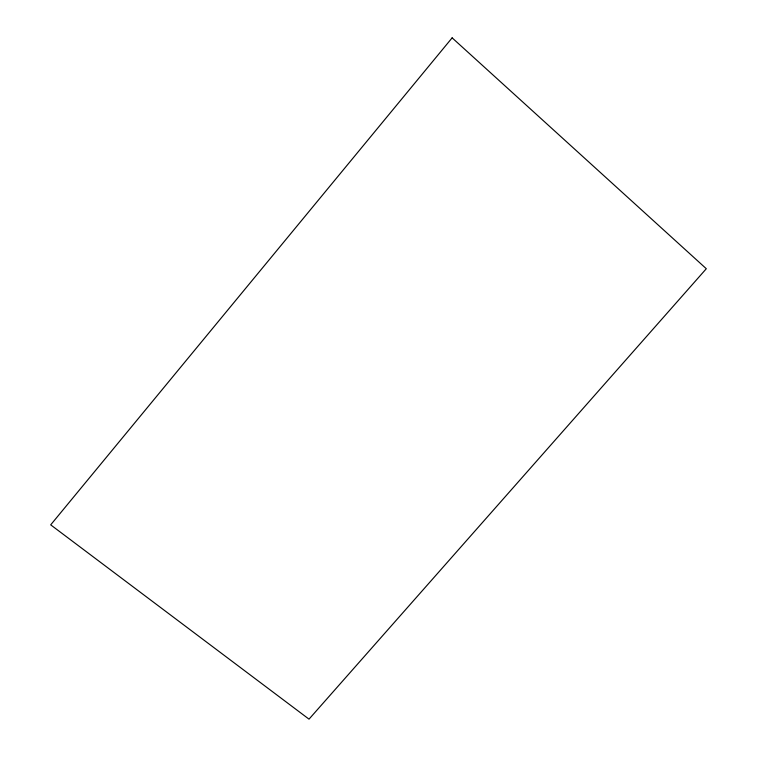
<?xml version="1.0" encoding="UTF-8"?>
<svg xmlns="http://www.w3.org/2000/svg" width="757" height="757" viewBox="0 0 757 757"><rect width="100%" height="100%" fill="white"/><g stroke="black" fill="none" stroke-linecap="round" stroke-linejoin="round"><path stroke-width="1.14" d="M452.137 37.85L50.691 524.856L309.017 719.15L706.309 268.726L452.137 37.85"/></g></svg>
